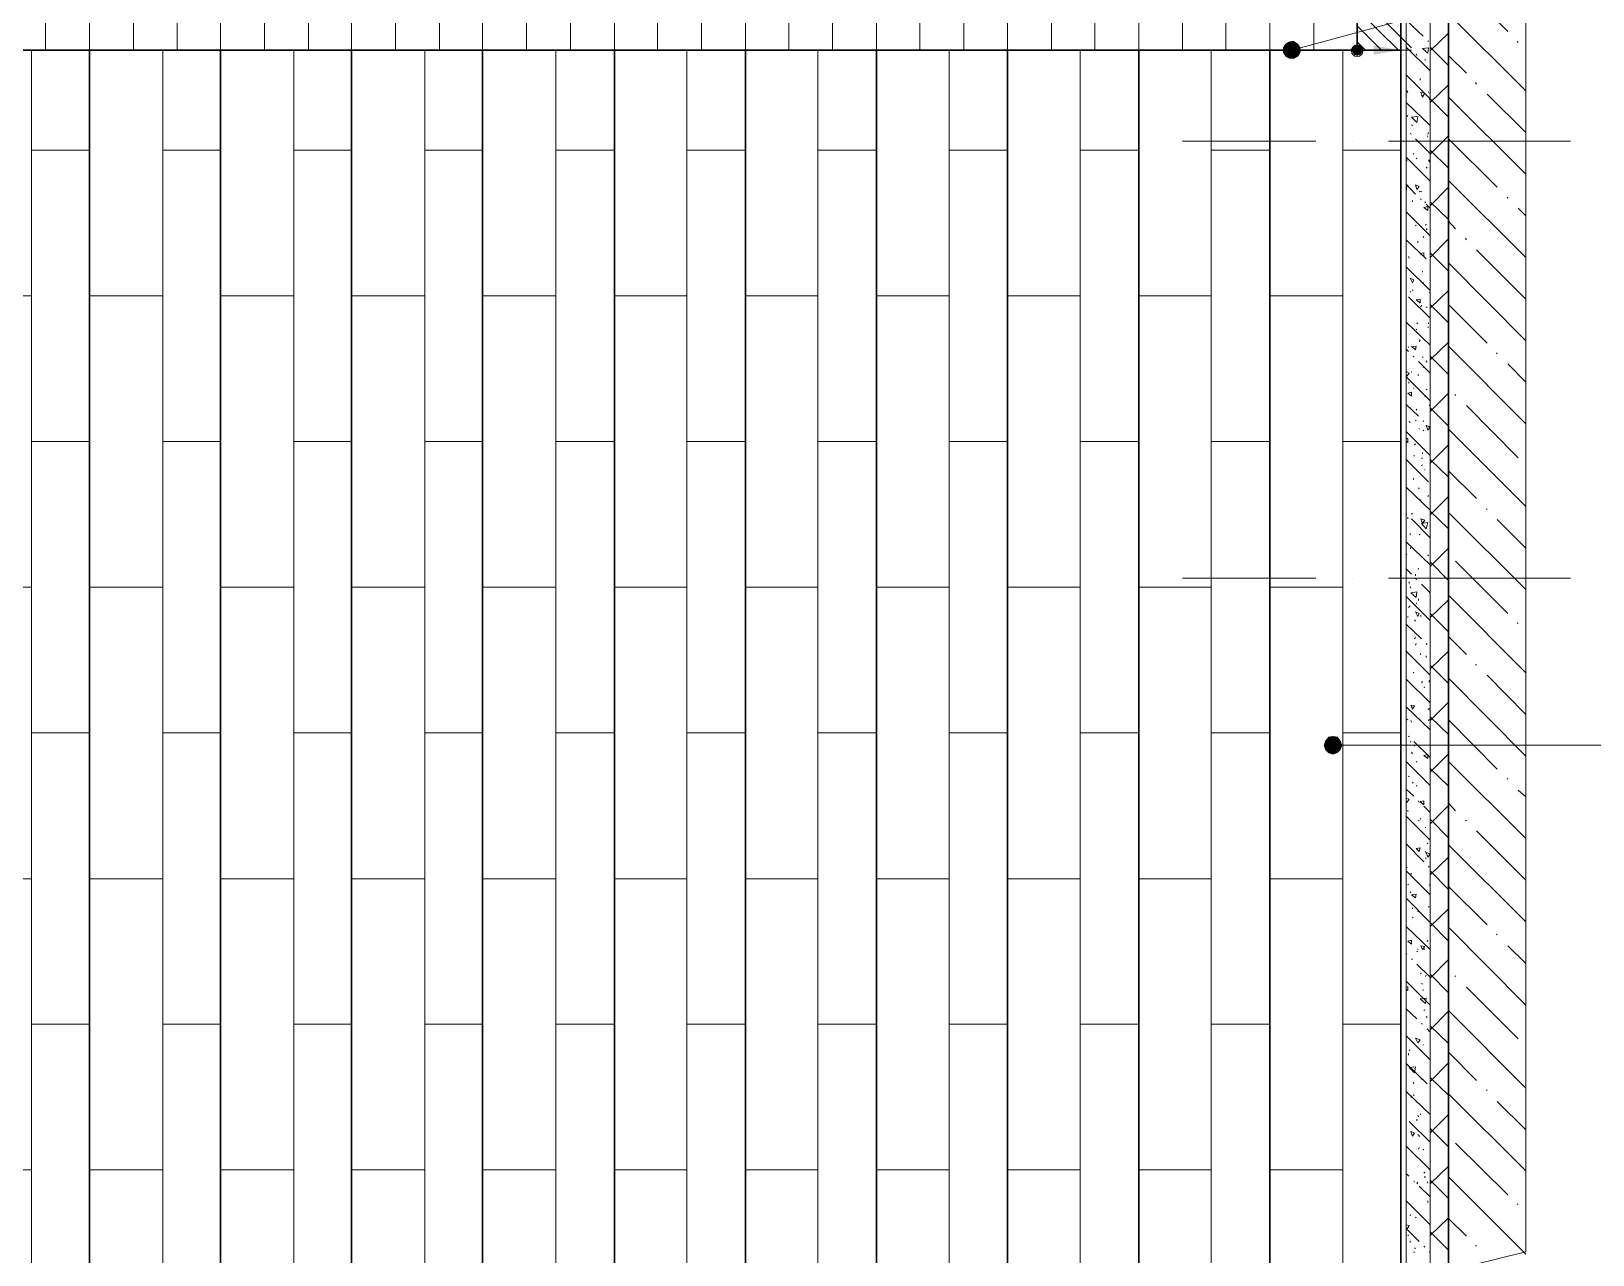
# Model space of a CAD drawing. Header units: millimetres. Extents: x -356862 to 418287, y 0 to 839748.
# Drawn here: x 36.815 to 40.191, y 27.511 to 30.157 of the extents above; entities that cross this region are included whole.
import ezdxf

# ---------------------------------------------------------------- set-up
doc = ezdxf.new("R2010")
doc.units = ezdxf.units.MM
doc.layers.add('PDF _Геометрия', color=7, linetype='Continuous', true_color=0xbababa)
doc.layers.add('PDF _Сплошная заливка', color=7, linetype='Continuous', true_color=0xf50000)

msp = doc.modelspace()

# ---------------------------------------------------------------- linework, layer by layer
at = {"layer": 'PDF _Геометрия', "color": 251, "lineweight": 20, "true_color": 0x545454}
for points in [[(39.5592, 30.1212), (39.5775, 30.1262), (40.9825, 30.5079), (40.9825, 30.5812), (40.9825, 32.9295)], [(39.6492, 28.613), (39.6675, 28.613), (40.9825, 28.613), (40.9825, 28.5396), (40.9825, 25.4264)]]:
    msp.add_lwpolyline(points, dxfattribs=at)
at = {"layer": 'PDF _Геометрия', "color": 7, "lineweight": 5}
msp.add_lwpolyline([(40.0458, 32.3228), (40.0458, 32.2545), (40.0458, 27.518), (39.9325, 27.4897), (40.1592, 27.433), (40.0458, 27.4047), (40.0458, 22.6682), (40.0458, 22.5999)], dxfattribs=at)
at = {"layer": 'PDF _Геометрия', "color": 7, "lineweight": 30}
msp.add_lwpolyline([(39.7758, 32.2545), (39.7758, 31.6912), (39.8792, 31.6912), (39.8792, 32.2545), (39.8792, 22.7532), (40.0458, 22.7532)], dxfattribs=at)
at = {"layer": 'PDF _Геометрия', "color": 7, "lineweight": 9}
for points in [[(39.7758, 31.9278), (39.7758, 31.5345), (39.7758, 30.2346), (39.7758, 29.8412), (39.7758, 29.0146), (39.7758, 28.9346), (39.7758, 29.4463), (39.7758, 29.7612), (39.7758, 29.4463), (39.7758, 29.0146), (39.7758, 31.2979)], [(39.0209, 31.5345), (39.0209, 30.1162)], [(39.1142, 31.5345), (39.1142, 30.1162), (39.1625, 30.1162), (39.2092, 30.1162), (39.2092, 31.5345), (39.2092, 30.1162), (39.1625, 30.1162), (39.1142, 30.1162)], [(39.3042, 31.5345), (39.3042, 30.1162)], [(38.9725, 30.1162), (38.9259, 30.1162), (38.9259, 22.9515), (38.9259, 30.1162), (38.9725, 30.1162), (39.2092, 30.1162)], [(39.2559, 30.1162), (39.2092, 30.1162), (39.2092, 22.9515), (39.2092, 30.1162), (39.2559, 30.1162), (39.4925, 30.1162)]]:
    msp.add_lwpolyline(points, close=True, dxfattribs=at)
for points in [[(38.9259, 31.2495), (38.9259, 31.5345), (38.9259, 30.1162), (38.8792, 30.1162), (38.8309, 30.1162), (38.8309, 31.2979)], [(39.4925, 31.5345), (39.4925, 30.1162), (39.4459, 30.1162), (39.3975, 30.1162)], [(39.4459, 30.1162), (39.3975, 30.1162), (39.3975, 31.5345)], [(39.4925, 22.9515), (39.4925, 30.1162), (39.5392, 30.1162), (39.7758, 30.1162), (39.7292, 30.1162), (39.6808, 30.1162), (39.6808, 31.5345)], [(39.5875, 30.1162), (39.5875, 31.5345)], [(39.7758, 23.2265), (39.7758, 25.7847), (39.7758, 27.1247), (39.7758, 25.4314), (39.7758, 24.4081), (39.7758, 25.4314), (39.7758, 25.8247), (39.7758, 29.7229), (39.7758, 30.1162), (39.7758, 31.5345)], [(39.7875, 31.5345), (39.7875, 22.9515)], [(39.8392, 31.5345), (39.8392, 22.9515)], [(36.4693, 29.9979), (36.4693, 31.2979), (36.4693, 30.1162), (38.9259, 30.1162), (38.9259, 31.1462)], [(36.846, 30.1162), (36.846, 31.2979)], [(36.941, 23.3832), (36.941, 30.1162), (36.941, 31.2979)], [(37.036, 30.1162), (37.036, 31.2979)], [(37.1309, 30.1162), (37.1309, 31.2979)], [(37.2243, 23.3832), (37.2243, 30.1162), (37.2243, 31.2979)], [(37.3193, 30.1162), (37.3193, 31.2979)], [(37.4143, 30.1162), (37.4143, 31.2979)], [(37.5076, 23.3832), (37.5076, 30.1162), (37.5076, 31.2979)], [(37.6026, 30.1162), (37.6026, 31.2979)], [(37.6976, 30.1162), (37.6976, 31.2979)], [(37.7909, 23.3832), (37.7909, 30.1162), (37.7909, 31.2979)], [(37.8859, 30.1162), (37.8859, 31.2979)], [(37.9809, 30.1162), (37.9809, 31.2979)], [(38.0759, 23.3832), (38.0759, 30.1162), (38.0759, 31.2979)], [(38.1692, 30.1162), (38.1692, 31.2979)], [(38.2642, 30.1162), (38.2642, 31.2979)], [(38.3592, 30.1162), (38.3592, 31.2979)], [(38.4526, 30.1162), (38.4526, 31.2979)], [(38.5476, 30.1162), (38.5476, 31.2979)], [(38.5942, 30.1162), (38.6426, 30.1162), (38.6426, 31.2979)], [(38.7359, 30.1162), (38.7359, 31.2979)], [(39.7758, 31.2979), (39.7758, 28.9346), (39.7758, 28.778), (39.7758, 28.3846), (39.7758, 25.8247), (39.7758, 25.4314), (39.7758, 23.3832)], [(38.3592, 23.3832), (38.3592, 30.1162), (38.4059, 30.1162), (38.6426, 30.1162)], [(38.6426, 23.3832), (38.6426, 30.1162), (38.6892, 30.1162)], [(39.7992, 30.1162), (39.7292, 30.1162), (39.6808, 30.1162)], [(39.5925, 29.9196), (39.3042, 29.9196)], [(39.6708, 29.9196), (39.6708, 29.9196)], [(40.1425, 29.9196), (39.7492, 29.9196)], [(39.5925, 28.9746), (39.3042, 28.9746)], [(39.6708, 28.9746), (39.6708, 28.9746)], [(40.1425, 28.9746), (39.7492, 28.9746)], [(39.7758, 28.3846), (39.7758, 28.778), (39.7758, 28.3846)]]:
    msp.add_lwpolyline(points, dxfattribs=at)
at = {"layer": 'PDF _Геометрия', "color": 7, "lineweight": 30}
msp.add_lwpolyline([(39.8792, 22.9515), (39.8792, 31.5345), (39.7758, 31.5345), (39.7758, 22.9515)], close=True, dxfattribs=at)
at = {"layer": 'PDF _Геометрия', "color": 163, "lineweight": 20, "true_color": 0x6e8add}
msp.add_lwpolyline([(36.4693, 30.1162), (36.4693, 31.2979), (39.7758, 31.2979), (39.7758, 30.1162)], close=True, dxfattribs=at)
at = {"layer": 'PDF _Геометрия', "color": 1, "lineweight": 9, "true_color": 0xf50000}
msp.add_lwpolyline([(39.7758, 30.1162), (39.7758, 30.5895), (39.6808, 30.5895), (39.6808, 30.1162)], close=True, dxfattribs=at)
msp.add_lwpolyline([(39.7408, 30.1162), (39.6825, 30.1162), (39.6825, 30.2946)], dxfattribs=at)
at = {"layer": 'PDF _Геометрия', "color": 8, "lineweight": 9, "true_color": 0x808080}
for points in [[(40.0075, 30.1562), (39.8942, 30.2679)], [(40.0458, 30.0279), (39.8792, 30.1946), (39.8392, 30.2346)], [(39.8242, 30.1462), (39.7875, 30.1812)], [(39.8792, 30.1529), (39.8392, 30.1146)], [(39.8392, 30.0712), (39.7875, 30.1229)], [(39.8358, 30.1346), (39.8342, 30.1362)], [(39.8792, 30.0829), (39.8392, 30.1229)], [(40.0292, 30.1329), (40.0275, 30.1346)], [(39.8108, 30.1046), (39.8092, 30.1079)], [(39.8292, 30.0946), (39.8275, 30.0962)], [(39.9175, 30.0662), (39.8792, 30.1046)], [(39.8792, 29.9712), (39.8392, 30.0112), (39.7875, 30.0629)], [(39.8175, 30.0512), (39.8175, 30.0546)], [(39.9392, 30.0429), (39.9375, 30.0462)], [(39.7908, 30.0246), (39.7892, 30.0279)], [(39.8208, 30.0196), (39.8225, 30.0162), (39.8192, 30.0246), (39.8275, 30.0229), (39.8225, 30.0146)], [(39.8375, 30.0229), (39.8358, 30.0262)], [(39.8375, 30.0096), (39.8392, 30.0129)], [(39.8792, 30.0412), (39.8392, 30.0029)], [(40.0458, 29.8479), (39.8792, 30.0146)], [(40.0458, 29.9379), (39.9625, 30.0212)], [(39.8392, 29.9529), (39.7875, 30.0029)], [(39.7892, 29.9729), (39.7908, 29.9746)], [(39.8008, 29.9529), (39.7992, 29.9546)], [(39.7992, 29.9346), (39.7958, 29.9362)], [(39.8392, 29.8929), (39.8075, 29.9246)], [(39.8342, 29.9279), (39.8325, 29.9312)], [(39.8342, 29.9346), (39.8358, 29.9379)], [(39.8792, 29.9312), (39.8392, 29.8912)], [(39.9842, 29.8196), (39.8792, 29.9246)], [(39.8392, 29.8329), (39.7875, 29.8846)], [(39.7892, 29.8762), (39.7892, 29.8796)], [(39.8025, 29.8912), (39.8042, 29.8929)], [(39.8108, 29.8812), (39.8092, 29.8829)], [(39.8392, 29.8729), (39.8358, 29.8779), (39.8392, 29.8779)], [(39.8792, 29.8612), (39.8392, 29.8996)], [(39.8308, 29.8612), (39.8325, 29.8629)], [(39.8075, 29.8046), (39.7875, 29.8262)], [(39.7875, 29.8096), (39.7892, 29.8229), (39.7875, 29.8229)], [(39.7875, 29.8096), (39.7875, 29.8096)], [(39.8158, 29.8096), (39.8175, 29.8112)], [(39.8208, 29.8096), (39.8192, 29.8112)], [(39.8792, 29.8196), (39.8392, 29.7796)], [(40.0458, 29.6679), (39.8792, 29.8346)], [(39.8008, 29.7879), (39.8008, 29.7912)], [(39.8208, 29.7929), (39.8175, 29.7946)], [(39.8275, 29.7862), (39.8292, 29.7879)], [(39.8392, 29.7746), (39.8308, 29.7829)], [(39.8792, 29.7496), (39.8392, 29.7879)], [(40.0075, 29.7962), (40.0058, 29.7979)], [(40.0458, 29.7579), (40.0292, 29.7746)], [(39.8392, 29.7146), (39.7875, 29.7662)], [(39.8942, 29.7296), (39.8792, 29.7462)], [(39.8308, 29.6646), (39.7875, 29.7063)], [(39.8092, 29.7363), (39.8075, 29.7379)], [(39.8242, 29.7113), (39.8258, 29.7129)], [(39.8308, 29.7379), (39.8292, 29.7396)], [(39.8308, 29.7279), (39.8325, 29.7296)], [(39.8792, 29.7079), (39.8392, 29.6679)], [(39.9175, 29.7063), (39.9158, 29.7096)], [(39.8125, 29.6996), (39.8125, 29.7029)], [(39.8792, 29.6379), (39.8392, 29.6779)], [(40.0458, 29.5779), (39.9392, 29.6846)], [(39.8392, 29.5963), (39.7875, 29.6479)], [(39.7942, 29.6663), (39.7925, 29.6696)], [(40.0458, 29.4879), (39.8792, 29.6563)], [(39.8225, 29.6363), (39.8225, 29.6379)], [(39.8242, 29.6113), (39.8242, 29.6146)], [(39.8392, 29.5363), (39.7925, 29.5829)], [(39.7958, 29.5929), (39.7975, 29.5946)], [(39.8025, 29.5963), (39.8008, 29.5979)], [(39.8375, 29.5913), (39.8392, 29.5929)], [(39.8792, 29.5963), (39.8392, 29.5579)], [(39.8192, 29.5613), (39.8208, 29.5646)], [(39.8325, 29.5596), (39.8308, 29.5613)], [(39.8792, 29.5263), (39.8392, 29.5663)], [(39.9625, 29.4829), (39.8792, 29.5663)], [(39.8392, 29.4779), (39.7875, 29.5279)], [(39.8092, 29.5113), (39.8108, 29.5129)], [(39.8125, 29.5246), (39.8108, 29.5263)], [(39.8342, 29.5163), (39.8358, 29.5179)], [(39.8358, 29.5246), (39.8358, 29.5263)], [(39.7925, 29.4729), (39.7925, 29.4746)], [(39.7992, 29.4746), (39.8092, 29.4763), (39.8075, 29.4679), (39.7992, 29.4763)], [(39.8158, 29.4863), (39.8175, 29.4896)], [(39.8792, 29.4846), (39.8392, 29.4463)], [(40.0458, 29.3079), (39.8792, 29.4763)], [(39.7925, 29.4646), (39.7875, 29.4696)], [(39.8042, 29.4529), (39.8025, 29.4546)], [(39.8392, 29.4179), (39.8142, 29.4429)], [(39.8242, 29.4513), (39.8225, 29.4529)], [(39.8308, 29.4413), (39.8325, 29.4446)], [(39.8792, 29.4146), (39.8392, 29.4546)], [(39.9842, 29.4596), (39.9825, 29.4613)], [(40.0458, 29.3979), (40.0075, 29.4379)], [(39.7875, 29.4213), (39.7942, 29.4179), (39.7892, 29.4113), (39.7875, 29.4146)], [(39.8392, 29.3579), (39.7875, 29.4096)], [(39.7992, 29.4196), (39.7992, 29.4213)], [(39.8125, 29.4129), (39.8142, 29.4146)], [(39.8242, 29.4296), (39.8258, 29.4313)], [(39.7925, 29.3963), (39.7942, 29.3979)], [(39.8042, 29.3846), (39.8042, 29.3863)], [(39.8275, 29.3663), (39.8292, 29.3696)], [(39.8325, 29.3813), (39.8308, 29.3829)], [(39.8792, 29.3746), (39.8392, 29.3346)], [(39.8942, 29.3696), (39.8925, 29.3713)], [(39.8142, 29.3246), (39.7875, 29.3496)], [(39.8092, 29.3379), (39.8108, 29.3396)], [(39.8375, 29.3479), (39.8392, 29.3496)], [(39.8792, 29.3029), (39.8392, 29.3429)], [(40.0292, 29.2346), (39.9175, 29.3479)], [(39.7958, 29.3113), (39.7942, 29.3129)], [(39.8075, 29.3146), (39.8092, 29.3163)], [(39.8258, 29.3129), (39.8242, 29.3146)], [(39.8392, 29.2996), (39.8358, 29.3029)], [(39.8392, 29.2396), (39.7875, 29.2913)], [(39.7875, 29.2763), (39.7908, 29.2763), (39.7908, 29.2679), (39.7875, 29.2696)], [(39.8158, 29.2963), (39.8158, 29.2979)], [(39.8242, 29.2929), (39.8258, 29.2946)], [(40.0458, 29.1296), (39.8792, 29.2963)], [(39.8058, 29.2379), (39.8042, 29.2396)], [(39.8058, 29.2629), (39.8075, 29.2646)], [(39.8208, 29.2329), (39.8225, 29.2346)], [(39.8225, 29.2429), (39.8225, 29.2463)], [(39.8792, 29.2629), (39.8392, 29.2229)], [(39.8358, 29.1829), (39.7875, 29.2313)], [(39.8208, 29.2179), (39.8225, 29.2196)], [(39.8275, 29.2079), (39.8275, 29.2096)], [(39.8792, 29.1929), (39.8392, 29.2313)], [(39.9392, 29.1463), (39.8792, 29.2063)], [(39.8792, 29.0813), (39.8392, 29.1196), (39.8392, 29.1213), (39.7875, 29.1713)], [(39.8025, 29.1879), (39.8042, 29.1896)], [(39.8158, 29.1679), (39.8142, 29.1696)], [(39.8192, 29.1429), (39.8192, 29.1446)], [(39.8342, 29.1513), (39.8358, 29.1529)], [(39.8792, 29.1513), (39.8392, 29.1113)], [(39.7892, 29.1129), (39.7875, 29.1129)], [(39.7908, 29.1029), (39.7908, 29.1063)], [(39.7992, 29.1129), (39.8008, 29.1146)], [(39.8392, 29.0613), (39.7992, 29.1029)], [(40.0458, 28.9496), (39.8792, 29.1163)], [(39.9625, 29.1229), (39.9608, 29.1246)], [(40.0458, 29.0396), (39.9842, 29.1013)], [(39.7958, 29.0679), (39.7958, 29.0713)], [(39.8158, 29.0679), (39.8175, 29.0696)], [(39.8258, 29.0946), (39.8242, 29.0979)], [(39.8392, 29.0029), (39.7875, 29.0529)], [(39.7958, 29.0379), (39.7975, 29.0413)], [(39.8792, 29.0396), (39.8392, 28.9996)], [(39.7892, 29.0246), (39.7875, 29.0263)], [(39.8358, 29.0229), (39.8342, 29.0246)], [(39.8792, 28.9696), (39.8392, 29.0096)], [(40.0075, 28.898), (39.8942, 29.0113)], [(39.7992, 28.9829), (39.7875, 28.9946)], [(39.7942, 28.9629), (39.7942, 28.9663)], [(39.8075, 28.9796), (39.8075, 28.9829)], [(39.8108, 28.9713), (39.8075, 28.9729)], [(39.8125, 28.9929), (39.8142, 28.9963)], [(39.8392, 28.883), (39.7875, 28.9346)], [(39.7975, 28.9529), (39.7958, 28.9563)], [(39.8392, 28.9429), (39.8208, 28.9613)], [(40.0458, 28.7696), (39.8792, 28.9379)], [(39.7925, 28.9113), (39.7958, 28.9146)], [(39.8092, 28.918), (39.8108, 28.9213)], [(39.8142, 28.9263), (39.8142, 28.9296)], [(39.8792, 28.9279), (39.8392, 28.8896)], [(39.8792, 28.858), (39.8392, 28.898)], [(39.8208, 28.843), (39.7875, 28.8746)], [(39.7908, 28.8896), (39.7908, 28.8913)], [(39.8075, 28.8813), (39.8058, 28.8846)], [(39.8192, 28.8913), (39.8192, 28.8946)], [(40.0292, 28.8763), (40.0275, 28.878)], [(39.8058, 28.843), (39.8075, 28.8463)], [(39.8075, 28.8296), (39.8092, 28.833)], [(39.8325, 28.8313), (39.8308, 28.833)], [(39.9175, 28.8096), (39.8792, 28.848)], [(39.8392, 28.7646), (39.7875, 28.8163), (39.7892, 28.8163)], [(39.8192, 28.8096), (39.8175, 28.8113)], [(39.8308, 28.803), (39.8308, 28.8063)], [(39.8792, 28.8163), (39.8392, 28.778)], [(39.8025, 28.7696), (39.8042, 28.7713)], [(39.8792, 28.7463), (39.8392, 28.7863)], [(39.9392, 28.7863), (39.9375, 28.788)], [(40.0458, 28.6796), (39.9625, 28.7646)], [(39.8392, 28.7046), (39.7875, 28.7563)], [(39.8208, 28.748), (39.8225, 28.7513)], [(39.8275, 28.738), (39.8258, 28.7396)], [(39.8375, 28.7496), (39.8375, 28.753)], [(40.0458, 28.5896), (39.8792, 28.758)], [(39.8392, 28.6463), (39.7875, 28.6963)], [(39.7992, 28.6946), (39.8008, 28.6963)], [(39.8792, 28.7063), (39.8392, 28.6663)], [(39.7908, 28.668), (39.7892, 28.6696)], [(39.7992, 28.663), (39.7975, 28.6663)], [(39.8392, 28.688), (39.8342, 28.6913), (39.8392, 28.693)], [(39.8358, 28.6663), (39.8375, 28.6696)], [(39.8375, 28.6663), (39.8358, 28.668)], [(39.8792, 28.6363), (39.8392, 28.6746)], [(39.9842, 28.5613), (39.8792, 28.668)], [(39.7942, 28.6313), (39.7925, 28.633)], [(39.7875, 28.6146), (39.7875, 28.6146)], [(39.7958, 28.6196), (39.7975, 28.6213)], [(39.8008, 28.5946), (39.7992, 28.598)], [(39.8392, 28.5863), (39.8042, 28.6213)], [(39.8058, 28.6113), (39.8058, 28.613)], [(39.8792, 28.5946), (39.8392, 28.5546)], [(39.8392, 28.5263), (39.7875, 28.578)], [(39.8108, 28.5763), (39.8092, 28.578)], [(39.8792, 28.5246), (39.8392, 28.563)], [(40.0458, 28.4113), (39.8792, 28.578)], [(39.7925, 28.5446), (39.7942, 28.5463)], [(39.8008, 28.5313), (39.8025, 28.533)], [(39.8108, 28.5246), (39.8092, 28.5263)], [(40.0075, 28.5396), (40.0058, 28.5413)], [(39.8042, 28.503), (39.7875, 28.518)], [(39.7875, 28.498), (39.7942, 28.4963), (39.7892, 28.4896), (39.7875, 28.493)], [(39.8158, 28.4896), (39.8142, 28.493)], [(40.0458, 28.5013), (40.0292, 28.5163)], [(39.8392, 28.408), (39.7875, 28.4596)], [(39.7908, 28.4696), (39.7908, 28.473)], [(39.8225, 28.4863), (39.8208, 28.4896)], [(39.8392, 28.468), (39.8258, 28.4813)], [(39.8792, 28.483), (39.8392, 28.443)], [(39.8942, 28.4713), (39.8792, 28.488)], [(39.8142, 28.4496), (39.8158, 28.4513)], [(39.8192, 28.453), (39.8175, 28.4546)], [(39.8292, 28.4346), (39.8292, 28.4363)], [(39.8792, 28.413), (39.8392, 28.453)], [(39.9175, 28.4496), (39.9158, 28.4513)], [(40.0458, 28.3213), (39.9392, 28.428)], [(39.8258, 28.3613), (39.7875, 28.3996)], [(39.7875, 28.3963), (39.7875, 28.398)], [(39.8342, 28.3996), (39.8325, 28.4013)], [(40.0458, 28.2313), (39.8792, 28.398)], [(39.8308, 28.3796), (39.8292, 28.383)], [(39.8292, 28.368), (39.8308, 28.3696)], [(39.8792, 28.3713), (39.8392, 28.333)], [(39.8392, 28.2896), (39.7875, 28.3413)], [(39.7892, 28.348), (39.7892, 28.3496)], [(39.7975, 28.3346), (39.7992, 28.3363)], [(39.8375, 28.3496), (39.8358, 28.3513)], [(39.8792, 28.3013), (39.8392, 28.3413)], [(39.7925, 28.3113), (39.7908, 28.313)], [(39.7975, 28.2946), (39.7958, 28.2963)], [(39.8392, 28.3096), (39.8375, 28.3113)], [(39.9625, 28.2246), (39.8792, 28.308)], [(39.8792, 28.1896), (39.8392, 28.2296), (39.7892, 28.2813)], [(39.8008, 28.2596), (39.8008, 28.2613)], [(39.8125, 28.253), (39.8142, 28.2546)], [(39.8358, 28.263), (39.8375, 28.2646)], [(39.8792, 28.2596), (39.8392, 28.2213)], [(39.8392, 28.1713), (39.7875, 28.2213)], [(39.8025, 28.2396), (39.8008, 28.2413)], [(39.8325, 28.188), (39.8342, 28.1913)], [(40.0458, 28.0513), (39.8792, 28.2196)], [(39.9842, 28.203), (39.9825, 28.2046)], [(39.7892, 28.1613), (39.7875, 28.163)], [(39.8125, 28.1663), (39.8108, 28.168)], [(39.8125, 28.1713), (39.8125, 28.173)], [(39.8258, 28.1713), (39.8275, 28.173)], [(40.0458, 28.1413), (40.0075, 28.1796)], [(39.8008, 28.1496), (39.7992, 28.1513)], [(39.8392, 28.1113), (39.8108, 28.1396)], [(39.8192, 28.118), (39.8192, 28.1213)], [(39.8792, 28.1496), (39.8392, 28.1096)], [(39.8392, 28.0513), (39.7875, 28.103)], [(39.7875, 28.0897), (39.7908, 28.0913), (39.7908, 28.083), (39.7875, 28.0847)], [(39.8225, 28.0963), (39.8208, 28.098)], [(39.8292, 28.113), (39.8308, 28.1163)], [(39.8792, 28.078), (39.8392, 28.118)], [(39.8942, 28.113), (39.8925, 28.1146)], [(40.0292, 27.978), (39.9175, 28.0897)], [(39.8242, 28.083), (39.8242, 28.0847)], [(39.8108, 28.0213), (39.7875, 28.043)], [(39.8258, 28.0397), (39.8275, 28.0413)], [(39.8325, 28.0247), (39.8308, 28.0263)], [(39.8792, 28.038), (39.8392, 27.998)], [(40.0458, 27.8713), (39.8792, 28.0397)], [(39.8392, 27.933), (39.7875, 27.9847)], [(39.8225, 28.0097), (39.8208, 28.0113)], [(39.8392, 27.993), (39.8325, 27.9997)], [(39.8358, 27.9947), (39.8358, 27.9963)], [(39.8792, 27.968), (39.8392, 28.0063)], [(39.7875, 27.978), (39.7875, 27.978)], [(39.7958, 27.953), (39.7942, 27.9547)], [(39.8242, 27.9647), (39.8242, 27.9663)], [(39.8325, 27.8813), (39.7875, 27.9247)], [(39.7925, 27.943), (39.7925, 27.9463)], [(39.8792, 27.9263), (39.8392, 27.8863)], [(39.9392, 27.888), (39.8792, 27.9497)], [(39.8042, 27.8813), (39.8025, 27.8847)], [(39.8208, 27.8897), (39.8225, 27.8913)], [(39.8792, 27.8563), (39.8392, 27.8947)], [(39.8392, 27.8147), (39.7875, 27.8647)], [(39.7975, 27.8513), (39.7992, 27.853)], [(39.8042, 27.8547), (39.8042, 27.858)], [(40.0458, 27.693), (39.8792, 27.8597)], [(39.9625, 27.8663), (39.9608, 27.868)], [(39.8175, 27.8147), (39.8192, 27.8163)], [(40.0458, 27.7813), (39.9842, 27.843)], [(39.8392, 27.7547), (39.7942, 27.7997)], [(39.8108, 27.8013), (39.8108, 27.8047)], [(39.8142, 27.8097), (39.8125, 27.813)], [(39.8792, 27.8147), (39.8392, 27.7747)], [(39.8792, 27.7447), (39.8392, 27.7847)], [(39.8125, 27.7697), (39.8142, 27.7713)], [(39.8158, 27.7663), (39.8158, 27.7697)], [(40.0075, 27.6413), (39.8942, 27.753)], [(39.8392, 27.6947), (39.7875, 27.7463)], [(39.8142, 27.7397), (39.8158, 27.743)], [(39.8258, 27.738), (39.8242, 27.7397)], [(39.7942, 27.6813), (39.7875, 27.6863)], [(39.8258, 27.688), (39.8275, 27.6897)], [(39.8275, 27.678), (39.8275, 27.6813)], [(39.8792, 27.703), (39.8392, 27.6647)], [(39.8058, 27.668), (39.8042, 27.6713)], [(39.8108, 27.6647), (39.8125, 27.668)], [(39.8392, 27.6363), (39.8158, 27.6597)], [(39.8342, 27.6663), (39.8325, 27.6697)], [(39.8792, 27.633), (39.8392, 27.673)], [(40.0458, 27.513), (39.8792, 27.6797)], [(39.8392, 27.5763), (39.7875, 27.628)], [(39.8342, 27.6247), (39.8342, 27.628)], [(40.0292, 27.6197), (40.0275, 27.6213)], [(39.7975, 27.5963), (39.7958, 27.598)], [(39.8075, 27.5913), (39.8092, 27.593)], [(39.8392, 27.5897), (39.8392, 27.593)], [(39.8792, 27.5913), (39.8392, 27.553)], [(39.9175, 27.5513), (39.8792, 27.5897)], [(39.7875, 27.5763), (39.7942, 27.5747), (39.7892, 27.5663), (39.7875, 27.5713)], [(39.8158, 27.5397), (39.7875, 27.568)], [(39.7908, 27.553), (39.7925, 27.5547)], [(39.8792, 27.5213), (39.8392, 27.5613)], [(39.7958, 27.538), (39.7958, 27.5413)], [(39.8042, 27.5163), (39.8058, 27.518)], [(39.8075, 27.5247), (39.8058, 27.5263)], [(39.8275, 27.528), (39.8258, 27.5297)], [(39.8392, 27.5163), (39.8375, 27.518)], [(39.9392, 27.5297), (39.9375, 27.5313)]]:
    msp.add_lwpolyline(points, dxfattribs=at)
at = {"layer": 'PDF _Геометрия', "color": 1, "lineweight": 0, "true_color": 0xf10e0e}
for points in [[(39.6808, 30.2396), (39.7992, 30.1212)], [(39.6808, 30.2046), (39.7708, 30.1162)], [(39.6808, 30.1696), (39.7342, 30.1162)], [(39.6808, 30.1346), (39.6992, 30.1162)]]:
    msp.add_lwpolyline(points, dxfattribs=at)
at = {"layer": 'PDF _Геометрия', "color": 19, "lineweight": 30, "true_color": 0x442a22}
for points in [[(36.6576, 23.3832), (36.6576, 30.1162), (36.941, 30.1162), (36.941, 23.3832)], [(36.941, 23.3832), (36.941, 30.1162), (37.2243, 30.1162), (37.2243, 23.3832)], [(37.2243, 23.3832), (37.2243, 30.1162), (37.5076, 30.1162), (37.5076, 23.3832)], [(37.5076, 23.3832), (37.5076, 30.1162), (37.7909, 30.1162), (37.7909, 23.3832)], [(37.7909, 23.3832), (37.7909, 30.1162), (38.0759, 30.1162), (38.0759, 23.3832)], [(38.0759, 23.3832), (38.0759, 30.1162), (38.3592, 30.1162), (38.3592, 23.3832)], [(38.3592, 23.3832), (38.3592, 30.1162), (38.6426, 30.1162), (38.6426, 23.3832)], [(38.6426, 23.3832), (38.6426, 30.1162), (38.9259, 30.1162), (38.9259, 23.3832)], [(38.9259, 23.3832), (38.9259, 30.1162), (39.2092, 30.1162), (39.2092, 23.3832)], [(39.2092, 23.3832), (39.2092, 30.1162), (39.4925, 30.1162), (39.4925, 23.3832)], [(39.4925, 23.3832), (39.4925, 30.1162), (39.7758, 30.1162), (39.7758, 23.3832)]]:
    msp.add_lwpolyline(points, close=True, dxfattribs=at)
at = {"layer": 'PDF _Геометрия', "color": 19, "lineweight": 5, "true_color": 0x442a22}
for points in [[(36.816, 23.3832), (36.816, 30.1162), (36.941, 30.1162), (36.941, 23.3832)], [(37.0993, 23.3832), (37.0993, 30.1162), (37.2243, 30.1162), (37.2243, 23.3832)], [(37.3826, 23.3832), (37.3826, 30.1162), (37.5076, 30.1162), (37.5076, 23.3832)], [(37.6659, 23.3832), (37.6659, 30.1162), (37.7909, 30.1162), (37.7909, 23.3832)], [(37.9492, 23.3832), (37.9492, 30.1162), (38.0759, 30.1162), (38.0759, 23.3832)], [(38.2326, 23.3832), (38.2326, 30.1162), (38.3592, 30.1162), (38.3592, 23.3832)], [(38.5159, 23.3832), (38.5159, 30.1162), (38.6426, 30.1162), (38.6426, 23.3832)], [(38.7992, 23.3832), (38.7992, 30.1162), (38.9259, 30.1162), (38.9259, 23.3832)], [(39.0825, 23.3832), (39.0825, 30.1162), (39.2092, 30.1162), (39.2092, 23.3832)], [(39.3659, 23.3832), (39.3659, 30.1162), (39.4925, 30.1162), (39.4925, 23.3832)], [(39.6508, 23.3832), (39.6508, 30.1162), (39.7758, 30.1162), (39.7758, 23.3832)]]:
    msp.add_lwpolyline(points, close=True, dxfattribs=at)
at = {"layer": 'PDF _Геометрия', "color": 1, "lineweight": 0, "true_color": 0xf50000}
for points in [[(39.6708, 30.1196), (39.6708, 30.1129), (39.6708, 30.1196)], [(39.6758, 30.1262), (39.6758, 30.1062), (39.6758, 30.1262)], [(39.6792, 30.1279), (39.6792, 30.1046), (39.6792, 30.1279)], [(39.6825, 30.1279), (39.6825, 30.1046), (39.6825, 30.1279)], [(39.6875, 30.1262), (39.6875, 30.1062), (39.6875, 30.1262)], [(39.6925, 30.1196), (39.6925, 30.1129), (39.6925, 30.1196)]]:
    msp.add_lwpolyline(points, dxfattribs=at)
at = {"layer": 'PDF _Геометрия', "color": 8, "lineweight": 9, "true_color": 0x808080}
for points in [[(39.8358, 30.1212), (39.8342, 30.1096), (39.8225, 30.1196)], [(39.8125, 29.9729), (39.8108, 29.9596), (39.7992, 29.9712)], [(39.8075, 29.8246), (39.8158, 29.8212), (39.8108, 29.8146)], [(39.8258, 29.7762), (39.8342, 29.7779), (39.8342, 29.7696)], [(39.8175, 29.6763), (39.8258, 29.6779), (39.8258, 29.6696)], [(39.7958, 29.6229), (39.8042, 29.6196), (39.8008, 29.6129)], [(39.8092, 29.5763), (39.8175, 29.5779), (39.8175, 29.5696)], [(39.7908, 29.3746), (39.7992, 29.3763), (39.7992, 29.3679)], [(39.8308, 29.3046), (39.8392, 29.3013), (39.8342, 29.2946)], [(39.8192, 29.1029), (39.8275, 29.0996), (39.8225, 29.0929)], [(39.8342, 29.0946), (39.8308, 29.0813), (39.8208, 29.0929)], [(39.8108, 28.9446), (39.8092, 28.9329), (39.7975, 28.9429)], [(39.8075, 28.9013), (39.8158, 28.898), (39.8125, 28.8913)], [(39.7975, 28.6996), (39.8058, 28.698), (39.8008, 28.6913)], [(39.8258, 28.5913), (39.8342, 28.593), (39.8342, 28.5846)], [(39.8175, 28.4913), (39.8258, 28.493), (39.8258, 28.4846)], [(39.8092, 28.3896), (39.8175, 28.3913), (39.8158, 28.383)], [(39.8308, 28.3813), (39.8392, 28.378), (39.8342, 28.3713)], [(39.7992, 28.2896), (39.8092, 28.2913), (39.8075, 28.283)], [(39.7908, 28.1896), (39.7992, 28.1913), (39.7992, 28.183)], [(39.8192, 28.1796), (39.8275, 28.178), (39.8225, 28.1713)], [(39.8308, 28.0663), (39.8292, 28.0547), (39.8175, 28.0647)], [(39.8075, 27.9797), (39.8175, 27.9763), (39.8125, 27.9697)], [(39.8075, 27.918), (39.8058, 27.9047), (39.7942, 27.9163)], [(39.7975, 27.778), (39.8058, 27.7747), (39.8008, 27.768)]]:
    msp.add_lwpolyline(points, close=True, dxfattribs=at)
at = {"layer": 'PDF _Геометрия', "color": 19, "lineweight": 5, "true_color": 0x442a22}
for points in [[(36.941, 29.8996), (36.816, 29.8996)], [(37.2243, 29.8996), (37.0993, 29.8996)], [(37.5076, 29.8996), (37.3826, 29.8996)], [(37.7909, 29.8996), (37.6659, 29.8996)], [(38.0759, 29.8996), (37.9492, 29.8996)], [(38.3592, 29.8996), (38.2326, 29.8996)], [(38.6426, 29.8996), (38.5159, 29.8996)], [(38.9259, 29.8996), (38.7992, 29.8996)], [(39.2092, 29.8996), (39.0825, 29.8996)], [(39.4925, 29.8996), (39.3659, 29.8996)], [(39.7758, 29.8996), (39.6508, 29.8996)], [(36.816, 29.5846), (36.6576, 29.5846)], [(37.0993, 29.5846), (36.941, 29.5846)], [(37.3826, 29.5846), (37.2243, 29.5846)], [(37.6659, 29.5846), (37.5076, 29.5846)], [(37.9492, 29.5846), (37.7909, 29.5846)], [(38.2326, 29.5846), (38.0759, 29.5846)], [(38.5159, 29.5846), (38.3592, 29.5846)], [(38.7992, 29.5846), (38.6426, 29.5846)], [(39.0825, 29.5846), (38.9259, 29.5846)], [(39.3659, 29.5846), (39.2092, 29.5846)], [(39.6508, 29.5846), (39.4925, 29.5846)], [(36.941, 29.2696), (36.816, 29.2696)], [(37.2243, 29.2696), (37.0993, 29.2696)], [(37.5076, 29.2696), (37.3826, 29.2696)], [(37.7909, 29.2696), (37.6659, 29.2696)], [(38.0759, 29.2696), (37.9492, 29.2696)], [(38.3592, 29.2696), (38.2326, 29.2696)], [(38.6426, 29.2696), (38.5159, 29.2696)], [(38.9259, 29.2696), (38.7992, 29.2696)], [(39.2092, 29.2696), (39.0825, 29.2696)], [(39.4925, 29.2696), (39.3659, 29.2696)], [(39.7758, 29.2696), (39.6508, 29.2696)], [(36.816, 28.9546), (36.6576, 28.9546)], [(37.0993, 28.9546), (36.941, 28.9546)], [(37.3826, 28.9546), (37.2243, 28.9546)], [(37.6659, 28.9546), (37.5076, 28.9546)], [(37.9492, 28.9546), (37.7909, 28.9546)], [(38.2326, 28.9546), (38.0759, 28.9546)], [(38.5159, 28.9546), (38.3592, 28.9546)], [(38.7992, 28.9546), (38.6426, 28.9546)], [(39.0825, 28.9546), (38.9259, 28.9546)], [(39.3659, 28.9546), (39.2092, 28.9546)], [(39.6508, 28.9546), (39.4925, 28.9546)], [(36.941, 28.6396), (36.816, 28.6396)], [(37.2243, 28.6396), (37.0993, 28.6396)], [(37.5076, 28.6396), (37.3826, 28.6396)], [(37.7909, 28.6396), (37.6659, 28.6396)], [(38.0759, 28.6396), (37.9492, 28.6396)], [(38.3592, 28.6396), (38.2326, 28.6396)], [(38.6426, 28.6396), (38.5159, 28.6396)], [(38.9259, 28.6396), (38.7992, 28.6396)], [(39.2092, 28.6396), (39.0825, 28.6396)], [(39.4925, 28.6396), (39.3659, 28.6396)], [(39.7758, 28.6396), (39.6508, 28.6396)], [(36.816, 28.3246), (36.6576, 28.3246)], [(37.0993, 28.3246), (36.941, 28.3246)], [(37.3826, 28.3246), (37.2243, 28.3246)], [(37.6659, 28.3246), (37.5076, 28.3246)], [(37.9492, 28.3246), (37.7909, 28.3246)], [(38.2326, 28.3246), (38.0759, 28.3246)], [(38.5159, 28.3246), (38.3592, 28.3246)], [(38.7992, 28.3246), (38.6426, 28.3246)], [(39.0825, 28.3246), (38.9259, 28.3246)], [(39.3659, 28.3246), (39.2092, 28.3246)], [(39.6508, 28.3246), (39.4925, 28.3246)], [(36.941, 28.0097), (36.816, 28.0097)], [(37.2243, 28.0097), (37.0993, 28.0097)], [(37.5076, 28.0097), (37.3826, 28.0097)], [(37.7909, 28.0097), (37.6659, 28.0097)], [(38.0759, 28.0097), (37.9492, 28.0097)], [(38.3592, 28.0097), (38.2326, 28.0097)], [(38.6426, 28.0097), (38.5159, 28.0097)], [(38.9259, 28.0097), (38.7992, 28.0097)], [(39.2092, 28.0097), (39.0825, 28.0097)], [(39.4925, 28.0097), (39.3659, 28.0097)], [(39.7758, 28.0097), (39.6508, 28.0097)], [(36.816, 27.6947), (36.6576, 27.6947)], [(37.0993, 27.6947), (36.941, 27.6947)], [(37.3826, 27.6947), (37.2243, 27.6947)], [(37.6659, 27.6947), (37.5076, 27.6947)], [(37.9492, 27.6947), (37.7909, 27.6947)], [(38.2326, 27.6947), (38.0759, 27.6947)], [(38.5159, 27.6947), (38.3592, 27.6947)], [(38.7992, 27.6947), (38.6426, 27.6947)], [(39.0825, 27.6947), (38.9259, 27.6947)], [(39.3659, 27.6947), (39.2092, 27.6947)], [(39.6508, 27.6947), (39.4925, 27.6947)]]:
    msp.add_lwpolyline(points, dxfattribs=at)
at = {"layer": 'PDF _Геометрия', "color": 1, "lineweight": 9, "true_color": 0xf50000}
msp.add_circle((39.6814, 30.1147), 0.0125, dxfattribs=at)
at = {"layer": 'PDF _Сплошная заливка', "color": 251, "true_color": 0x545454, "transparency": 33554559}
for points in [[(39.5259, 30.1296), (39.5392, 30.1162), (39.5209, 30.1212)], [(39.5392, 30.1162), (39.5209, 30.1212), (39.5209, 30.1112)], [(39.5209, 30.1112), (39.5259, 30.1029), (39.5392, 30.1162)], [(39.5342, 30.1346), (39.5259, 30.1296), (39.5392, 30.1162)], [(39.5259, 30.1029), (39.5392, 30.1162), (39.5342, 30.0979)], [(39.5392, 30.1162), (39.5442, 30.1362), (39.5342, 30.1346)], [(39.5392, 30.1162), (39.5342, 30.0979), (39.5459, 30.0979)], [(39.5542, 30.1296), (39.5392, 30.1162), (39.5442, 30.1362)], [(39.5592, 30.1212), (39.5542, 30.1296), (39.5392, 30.1162)], [(39.5392, 30.1162), (39.5592, 30.1112), (39.5592, 30.1212)], [(39.5459, 30.0979), (39.5542, 30.1029), (39.5392, 30.1162)], [(39.5542, 30.1029), (39.5392, 30.1162), (39.5592, 30.1112)], [(39.6192, 28.6313), (39.6292, 28.613), (39.6125, 28.623)], [(39.6292, 28.633), (39.6192, 28.6313), (39.6292, 28.613)], [(39.6292, 28.613), (39.6392, 28.6313), (39.6292, 28.633)], [(39.6458, 28.623), (39.6292, 28.613), (39.6392, 28.6313)], [(39.6292, 28.613), (39.6125, 28.623), (39.6092, 28.613)], [(39.6092, 28.613), (39.6125, 28.603), (39.6292, 28.613)], [(39.6125, 28.603), (39.6292, 28.613), (39.6192, 28.5963)], [(39.6292, 28.613), (39.6192, 28.5963), (39.6292, 28.593)], [(39.6492, 28.613), (39.6458, 28.623), (39.6292, 28.613)], [(39.6292, 28.593), (39.6392, 28.5963), (39.6292, 28.613)], [(39.6392, 28.5963), (39.6292, 28.613), (39.6458, 28.603)], [(39.6292, 28.613), (39.6458, 28.603), (39.6492, 28.613)]]:
    msp.add_solid(points, dxfattribs=at)
at = {"layer": 'PDF _Сплошная заливка', "transparency": 33554559}
for points in [[(39.6708, 30.1212), (39.6708, 30.1112), (39.6725, 30.1229)], [(39.6708, 30.1112), (39.6725, 30.1229), (39.6725, 30.1112)], [(39.6708, 30.1196), (39.6708, 30.1129), (39.6708, 30.1212)], [(39.6708, 30.1129), (39.6708, 30.1212), (39.6708, 30.1112)], [(39.6708, 30.1179), (39.6708, 30.1146), (39.6708, 30.1196)], [(39.6708, 30.1146), (39.6708, 30.1196), (39.6708, 30.1129)], [(39.6708, 30.1129), (39.6708, 30.1196), (39.6708, 30.1196)], [(39.6708, 30.1162), (39.6708, 30.1179), (39.6708, 30.1146)], [(39.6725, 30.1246), (39.6725, 30.1246), (39.6725, 30.1096)], [(39.6725, 30.1246), (39.6725, 30.1096), (39.6725, 30.1229)], [(39.6725, 30.1246), (39.6725, 30.1096), (39.6742, 30.1246)], [(39.6725, 30.1096), (39.6742, 30.1246), (39.6742, 30.1079)], [(39.6725, 30.1229), (39.6725, 30.1112), (39.6725, 30.1096)], [(39.6725, 30.1112), (39.6725, 30.1229), (39.6725, 30.1229)], [(39.6742, 30.1262), (39.6742, 30.1262), (39.6742, 30.1079)], [(39.6742, 30.1262), (39.6742, 30.1079), (39.6742, 30.1246)], [(39.6742, 30.1262), (39.6742, 30.1079), (39.6758, 30.1262)], [(39.6742, 30.1079), (39.6758, 30.1262), (39.6758, 30.1062)], [(39.6758, 30.1262), (39.6758, 30.1062), (39.6775, 30.1279)], [(39.6758, 30.1062), (39.6775, 30.1279), (39.6775, 30.1062)], [(39.6758, 30.1062), (39.6758, 30.1262), (39.6758, 30.1262)], [(39.6775, 30.1279), (39.6775, 30.1062), (39.6792, 30.1279)], [(39.6775, 30.1062), (39.6792, 30.1279), (39.6792, 30.1046)], [(39.6792, 30.1046), (39.6792, 30.1279), (39.6792, 30.1279)], [(39.6792, 30.1279), (39.6792, 30.1046), (39.6808, 30.1279)], [(39.6792, 30.1046), (39.6808, 30.1279), (39.6808, 30.1046)], [(39.6808, 30.1279), (39.6808, 30.1046), (39.6825, 30.1279)], [(39.6808, 30.1046), (39.6825, 30.1279), (39.6825, 30.1046)], [(39.6825, 30.1046), (39.6825, 30.1279), (39.6825, 30.1279)], [(39.6825, 30.1279), (39.6825, 30.1046), (39.6842, 30.1279)], [(39.6825, 30.1046), (39.6842, 30.1279), (39.6842, 30.1046)], [(39.6842, 30.1279), (39.6842, 30.1046), (39.6858, 30.1279)], [(39.6842, 30.1046), (39.6858, 30.1279), (39.6858, 30.1046)], [(39.6858, 30.1279), (39.6858, 30.1046), (39.6858, 30.1062)], [(39.6858, 30.1046), (39.6858, 30.1279), (39.6858, 30.1279)], [(39.6858, 30.1279), (39.6858, 30.1062), (39.6875, 30.1262)], [(39.6858, 30.1062), (39.6875, 30.1262), (39.6875, 30.1062)], [(39.6875, 30.1062), (39.6875, 30.1262), (39.6875, 30.1262)], [(39.6875, 30.1262), (39.6875, 30.1062), (39.6892, 30.1262)], [(39.6875, 30.1062), (39.6892, 30.1262), (39.6892, 30.1079)], [(39.6892, 30.1246), (39.6892, 30.1079), (39.6892, 30.1262)], [(39.6892, 30.1246), (39.6892, 30.1246), (39.6892, 30.1079)], [(39.6892, 30.1246), (39.6892, 30.1079), (39.6908, 30.1246)], [(39.6892, 30.1079), (39.6908, 30.1246), (39.6908, 30.1096)], [(39.6908, 30.1229), (39.6908, 30.1096), (39.6908, 30.1246)], [(39.6908, 30.1229), (39.6908, 30.1229), (39.6908, 30.1096)], [(39.6908, 30.1229), (39.6908, 30.1096), (39.6925, 30.1229)], [(39.6908, 30.1096), (39.6925, 30.1229), (39.6925, 30.1112)], [(39.6925, 30.1212), (39.6925, 30.1112), (39.6925, 30.1229)], [(39.6925, 30.1212), (39.6925, 30.1212), (39.6925, 30.1112)], [(39.6925, 30.1212), (39.6925, 30.1112), (39.6925, 30.1196)], [(39.6925, 30.1112), (39.6925, 30.1196), (39.6925, 30.1129)], [(39.6925, 30.1129), (39.6925, 30.1196), (39.6925, 30.1196)], [(39.6925, 30.1129), (39.6925, 30.1196), (39.6942, 30.1179)], [(39.6925, 30.1129), (39.6942, 30.1146), (39.6942, 30.1179)], [(39.6942, 30.1146), (39.6942, 30.1179), (39.6942, 30.1162)], [(39.7175, 30.1262), (39.7758, 30.1162), (39.7175, 30.1062)]]:
    msp.add_solid(points, dxfattribs=at)

doc.saveas('drawing.dxf')
